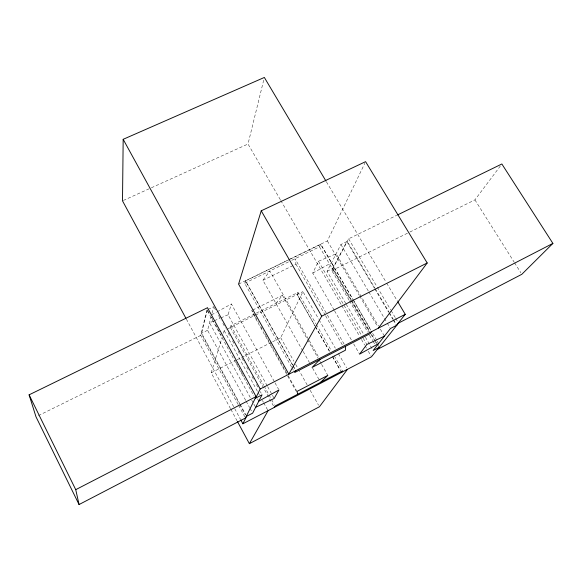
<?xml version="1.0" encoding="UTF-8"?>
<svg xmlns="http://www.w3.org/2000/svg" width="582" height="582" viewBox="0 0 582 582"><rect width="100%" height="100%" fill="white"/><g stroke="black" fill="none" stroke-linecap="round" stroke-linejoin="round"><path stroke-width="0.44" stroke-dasharray="2.91 2.18" d="M238.154 404.505L200.732 335.392L207.498 307.725M207.367 309.784L201.612 333.231L239.689 403.508M280.357 199.757L248.012 144.016L263.915 79.203M245.699 400.409L207.57 330.285L210.975 317.234M212.023 313.211L213.732 306.67L206.945 309.988L253.905 395.956M267.203 385.837L228.064 314.789L231.381 303.964L274.588 382.076M230.494 408.629L211.179 372.786L222.069 337.538M223.401 333.239L224.201 330.656L226.485 329.521M230.305 327.63L230.938 325.687L298.02 292.44L315.917 323.767M291.546 367.002L244.687 283.223L245.488 280.757L292.695 365.067M298.02 292.44L297.038 294.536L315.007 326.022M291.749 260.321L319.489 246.819L320.733 244.164L352.612 298.741M272.616 341.787L280.699 337.706L302.924 291.611L318.667 319.103M238.584 284.111L327.36 240.941L364.812 163.295M334.126 310.068L312.752 273.082L318.478 261.267L336.12 253.767L378.511 326.044M345.759 303.455L327.048 271.285L340.914 244.505L347.265 241.406L374.793 287.974M349.084 300.188L331.835 270.594L348.633 238.809L396.72 215.325M302.786 350.953L262.911 280.291L269.786 271.008L308.78 339.735M409.888 232.022L474.934 199.873L501.32 164.706M276.028 303.338L282.437 295.329L318.041 358.119M211.601 314.847L216.344 312.236M217.137 311.799L231.381 303.964M312.752 273.082L331.449 262.788M211.179 372.786L236.241 360.142M237.049 359.734L271.809 342.194M227.249 329.143L254.763 315.393M255.534 315.117L302.924 291.611M207.57 330.285L201.212 333.428L239.289 403.719M327.048 271.285L333.028 268.338L351.302 299.65M38.427 415.606L200.732 335.392M331.835 270.594L409.073 232.422M252.624 310.06L282.437 295.329M244.687 283.223L288.497 261.9M262.911 280.291L295.932 264.17L295.001 258.735L326.975 314.295M289.589 259.441L245.437 280.91L292.622 365.19M290.403 259.041L320.66 244.331L353.427 300.45M123.333 200.477L150.578 188.139M151.407 187.768L248.012 144.016M213.558 321.06L209.527 322.799L251.271 399.376M214.365 320.711L220.003 318.274M220.811 317.925L228.064 314.789M474.934 199.873L514.088 262.024M514.568 262.795L520.854 272.769M326.451 181.868L386.244 282.379M386.703 283.158L397.368 301.076M348.633 238.809L376.809 286.409M377.267 287.188L390.668 309.82M391.126 310.599L395.28 317.619M395.745 318.398L397.593 321.526M375.252 288.745L389.016 312.032M389.474 312.803L393.141 319.016M393.599 319.787L395.898 323.672M374.393 288.17L346.865 241.595L332.657 268.52L370.567 333.501M374.852 288.948L388.616 312.236M389.074 313.007L392.741 319.22M393.199 319.998L395.956 324.654M340.914 244.505L368.413 291.189M368.872 291.968L383.996 317.641M384.455 318.419L386.746 322.304M387.205 323.083L389.955 327.753M380.33 329.15L384.433 336.141M327.36 240.941L359.276 295.38M359.734 296.158L377.514 326.487M353.063 299.519L370.829 329.929M353.892 301.207L371.636 331.624M372.662 333.355L376.787 340.419M377.245 341.197L378.62 343.555M351.761 300.428L369.577 330.962M371.862 334.876L374.597 339.568M375.055 340.354L376.881 343.482M377.34 344.268L378.707 346.617M371.025 334.286L375.135 341.328M375.594 342.114L376.51 343.678M319.489 246.819L369.228 332.082M349.542 300.967L367.7 332.118M369.519 335.239L372.698 340.688M373.149 341.467L374.51 343.802M346.217 304.24L363.561 334.053M365.387 337.189L372.684 349.746M318.478 261.267L361.364 335.072M363.19 338.215L366.835 344.5M280.815 200.543L341.416 304.961M341.874 305.746L359.64 336.367M361.466 339.502L364.652 345.002M365.11 345.788L366.478 348.138M368.297 351.281L371.032 355.995M334.585 310.853L351.863 340.761M353.681 343.904L359.589 354.14M327.419 315.073L344.981 345.592M295.932 264.17L325.178 315.029M325.622 315.808L342.267 344.762M319.118 319.889L335.312 348.16M338.462 353.66L346.559 367.795M316.368 324.552L331.136 350.4M334.264 355.878L341.874 369.199M297.096 294.405L315.073 325.898M315.524 326.691L329.456 351.099M332.606 356.606L340.244 369.992M315.459 326.808L329.383 351.208M332.533 356.715L340.615 370.887M309.231 340.521L319.54 358.694M319.824 361.262L321.155 363.612M321.606 364.397L327.833 375.39M303.215 351.513L309.457 362.564M312.578 368.093L318.82 379.151M280.699 337.706L293.895 361.255M295.656 364.39L297.86 368.319M298.297 369.097L307.1 384.797M310.184 390.289L318.543 405.203M293.132 365.852L295.343 369.796M293.066 365.976L295.27 369.919M291.989 367.795L293.313 370.167M254.923 316.019L251.824 310.461L253.417 314.542L287.253 375.259M255.36 316.812L258.459 322.37M260.671 326.342L263.326 331.107M265.101 334.279L269.524 342.216M269.968 343.016L273.504 349.367M275.279 352.539L287.668 374.772M288.112 375.565L296.958 391.446M287.69 376.052L296.042 391.031M275.024 382.861L278.516 389.176M267.64 386.623L271.983 394.516M272.42 395.309L274.158 398.466M230.938 325.687L263.741 385.32M264.184 386.121L268.557 394.072M268.993 394.865L271.183 398.845M271.619 399.638L274.246 404.41M230.348 327.506L274.282 407.429M214.161 307.463L215.471 309.85M218.519 315.408L221.131 320.173M222.877 323.345L225.489 328.11M228.1 332.875L229.839 336.054M232.451 340.812L235.07 345.577M238.118 351.135L239.42 353.521M242.032 358.286L244.644 363.044M246.826 367.016L249.001 370.989M252.05 376.547L253.788 379.719M256.407 384.484L258.146 387.663M260.321 391.635L261.194 393.221M224.201 330.656L257.644 391.708M258.073 392.501L259.376 394.88M262.417 400.431L263.29 402.017M263.719 402.809L267.633 409.946M257.499 398.794L258.794 401.165M207.803 310.577L209.542 313.763M211.281 316.943L213.892 321.722M215.631 324.902L221.284 335.247M236.074 362.31L243.902 376.634M251.708 400.169L253.446 403.362M253.883 404.155L255.622 407.349M246.135 401.209L249.598 407.582M250.034 408.382L251.766 411.569M240.126 404.308L245.75 414.69M239.726 404.519L245.349 414.901M238.584 405.305L245.029 417.221M186.364 319.118L240.301 418.996M230.923 409.422L236.932 420.575"/><path stroke-width="0.87" d="M345.432 346.377L345.417 350.24L312.09 367.438L319.984 359.48M325.985 181.082L264.344 77.457L123.173 139.316L122.504 200.855L185.934 318.318M261.238 210.8L238.584 284.111L288.81 374.168L321.708 316.179L427.195 262.969L365.598 161.665L261.238 210.8L321.708 316.179M256.087 396.589L245.466 418.014L79.057 504.543L35.989 416.807L29.1 394.836L207.498 307.725L256.087 396.589L75.74 489.666L79.057 504.543M240.73 419.797L242.89 423.791L246.615 416.29M255.643 398.124L260.183 388.994L405.247 314.324L397.826 301.854M237.361 421.368L249.38 443.673L268.062 410.739M274.224 407.524L275.119 405.996L342.769 370.763L341.518 372.458M295.78 370.581L294.645 372.538L370.145 333.646L371.738 331.485M347.454 369.366L319.423 406.774L249.38 443.673M378.424 328.044L427.195 262.969M378.795 347.592L371.491 356.781L242.89 423.791M396.415 325.433L405.247 314.324M552.9 243.407L521.821 274.304L377.689 349.251L398.517 323.083L552.9 243.407L501.859 163.986L397.535 214.933M320.602 382.309L327.833 375.39L296.958 391.446L297.795 394.189M258.794 401.165L278.953 389.962L274.158 398.466L255.622 407.349M378.62 343.555L359.589 354.14L366.835 344.5L384.433 336.141M246.215 416.501L252.632 413.162L262.067 394.807L255.214 398.35M379.166 347.396L373.142 350.531L390.413 328.532L396.815 325.222M123.173 139.316L260.183 388.994M29.1 394.836L75.74 489.666"/></g></svg>
